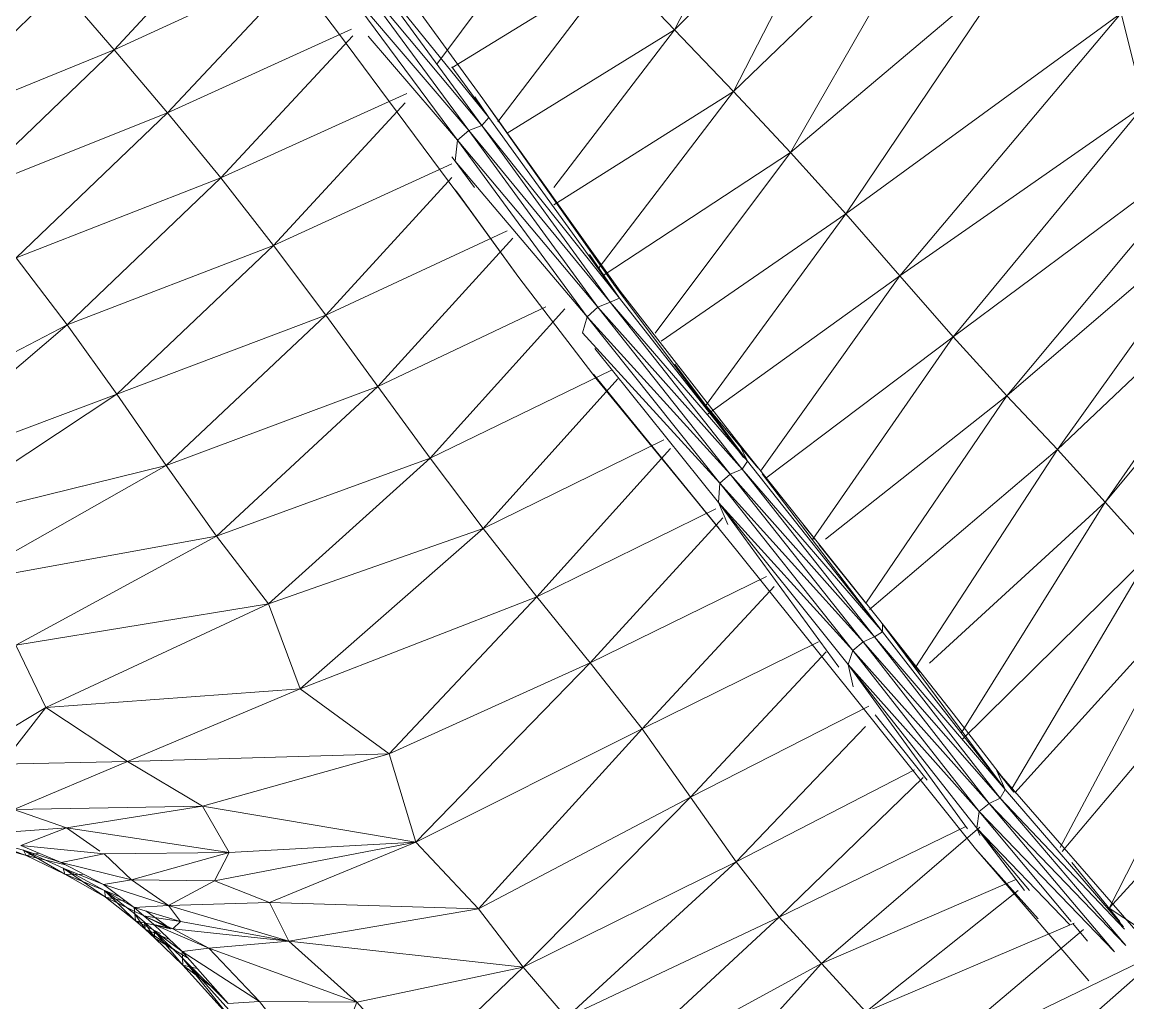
# Model space of a CAD drawing. Header units: millimetres. Extents: x -8546 to 211781, y -3000 to 31870.
# Drawn here: x -4203.7 to -4089, y 2218.1 to 2319.8 of the extents above; entities that cross this region are included whole.
import ezdxf

# ---------------------------------------------------------------- set-up
doc = ezdxf.new("R2010")
doc.units = ezdxf.units.MM
doc.layers.add('G-IMPT', color=8, linetype='Continuous', lineweight=9)
doc.layers.add('I-FURN', color=30, linetype='Continuous', lineweight=9)

# ---------------------------------------------------------------- blocks, each defined once
blk = doc.blocks.new('Artificial banana plant 1500mm - Family 4__C1-728657-Begane grond')
at = {"layer": 'G-IMPT'}
for p, q in [((290.13, -311.64), (276.72, -337.85)), ((290.13, -311.64), (276.72, -337.85)), ((296.64, -317.38), (276.72, -337.85)), ((296.64, -317.38), (276.72, -337.85)), ((296.64, -317.38), (282.84, -344.22)), ((296.64, -317.38), (282.84, -344.22)), ((229.29, -321.68), (241.75, -338.03)), ((229.29, -321.68), (241.75, -338.03)), ((218.58, -339.9), (233.55, -323.77)), ((218.58, -339.9), (233.55, -323.77)), ((304.04, -323.82), (282.84, -344.22)), ((304.04, -323.82), (282.84, -344.22)), ((288.75, -350.55), (304.04, -323.82)), ((288.75, -350.55), (304.04, -323.82)), ((264.61, -324.62), (252.06, -341.39)), ((264.61, -324.62), (252.06, -341.39)), ((244.78, -328.47), (256.84, -344.98)), ((256.84, -344.98), (244.78, -328.47)), ((243.74, -330.01), (257.47, -346.93)), ((243.74, -330.01), (256.72, -347.77)), ((243.74, -330.01), (256.72, -347.77)), ((243.74, -330.01), (257.47, -346.93)), ((243.74, -330.01), (256.72, -347.77)), ((243.74, -330.01), (257.47, -346.93)), ((218.58, -339.9), (237.28, -331.31)), ((218.58, -339.9), (237.28, -331.31)), ((242.32, -330.54), (256.72, -347.77)), ((242.32, -330.54), (255.37, -348.27)), ((242.32, -330.54), (256.72, -347.77)), ((242.32, -330.54), (255.37, -348.27)), ((242.32, -330.54), (256.72, -347.77)), ((242.32, -330.54), (255.37, -348.27)), ((270.57, -331.36), (253.62, -341.77)), ((270.57, -331.36), (253.62, -341.77)), ((270.57, -331.36), (258.39, -347.39)), ((270.57, -331.36), (258.39, -347.39)), ((276.72, -337.85), (270.57, -331.36)), ((276.72, -337.85), (270.57, -331.36)), ((311.95, -330.97), (288.75, -350.55)), ((311.95, -330.97), (288.75, -350.55)), ((294.48, -356.92), (311.95, -330.97)), ((294.48, -356.92), (311.95, -330.97)), ((224.12, -346.43), (237.78, -331.87)), ((224.12, -346.43), (237.78, -331.87)), ((241.07, -331.54), (255.37, -348.27)), ((241.07, -331.54), (254.2, -349.28)), ((241.07, -331.54), (255.37, -348.27)), ((241.07, -331.54), (254.2, -349.28)), ((197.56, -348.52), (213, -333.42)), ((197.56, -348.52), (213, -333.42)), ((213, -333.42), (218.58, -339.9)), ((213, -333.42), (218.58, -339.9)), ((323.04, -336.09), (294.48, -356.92)), ((323.04, -336.09), (294.48, -356.92)), ((323.04, -336.09), (300.07, -363.35)), ((323.04, -336.09), (300.07, -363.35)), ((325.44, -345.67), (323.04, -336.09)), ((325.44, -345.67), (323.04, -336.09)), ((224.12, -346.43), (243.2, -337.77)), ((224.12, -346.43), (243.2, -337.77)), ((255.93, -357.12), (241.75, -338.03)), ((276.72, -337.85), (259.35, -348.56)), ((276.72, -337.85), (259.35, -348.56)), ((264.2, -354.2), (276.72, -337.85)), ((264.2, -354.2), (276.72, -337.85)), ((282.84, -344.22), (276.72, -337.85)), ((282.84, -344.22), (276.72, -337.85)), ((229.64, -353.19), (243.36, -338.47)), ((229.64, -353.19), (243.36, -338.47)), ((244.93, -338.49), (254.2, -349.28)), ((244.93, -338.49), (254.2, -349.28)), ((197.56, -348.52), (218.58, -339.9)), ((197.56, -348.52), (218.58, -339.9)), ((203.05, -354.86), (218.58, -339.9)), ((203.05, -354.86), (218.58, -339.9)), ((218.58, -339.9), (224.12, -346.43)), ((218.58, -339.9), (224.12, -346.43)), ((253.62, -341.66), (257.47, -346.93)), ((253.62, -341.66), (257.47, -346.93)), ((229.64, -353.19), (248.94, -344.44)), ((229.64, -353.19), (248.94, -344.44)), ((255.99, -344.79), (257.47, -346.93)), ((255.99, -344.79), (257.47, -346.93)), ((256.84, -344.98), (258.77, -347.7)), ((256.84, -344.98), (270.6, -364.51)), ((271.08, -364.94), (256.84, -344.98)), ((256.84, -344.98), (258.77, -347.7)), ((256.84, -344.98), (270.6, -364.51)), ((264.19, -356), (282.84, -344.22)), ((264.19, -356), (282.84, -344.22)), ((268.89, -362.5), (282.84, -344.22)), ((268.89, -362.5), (282.84, -344.22)), ((288.75, -350.55), (282.84, -344.22)), ((288.75, -350.55), (282.84, -344.22)), ((235.12, -360.21), (248.79, -345.4)), ((235.12, -360.21), (248.79, -345.4)), ((325.44, -345.67), (300.07, -363.35)), ((325.44, -345.67), (300.07, -363.35)), ((325.44, -345.67), (305.6, -369.69)), ((325.44, -345.67), (305.6, -369.69)), ((203.05, -354.86), (224.12, -346.43)), ((203.05, -354.86), (224.12, -346.43)), ((208.44, -361.49), (224.12, -346.43)), ((208.44, -361.49), (224.12, -346.43)), ((224.12, -346.43), (229.64, -353.19)), ((224.12, -346.43), (229.64, -353.19)), ((257.47, -346.93), (256.72, -347.77)), ((256.72, -347.77), (257.47, -346.93)), ((256.72, -347.77), (257.47, -346.93)), ((257.47, -346.93), (270.99, -365.67)), ((257.47, -346.93), (270.99, -365.67)), ((255.37, -348.27), (254.2, -349.28)), ((255.37, -348.27), (254.2, -349.28)), ((256.72, -347.77), (255.37, -348.27)), ((256.72, -347.77), (255.37, -348.27)), ((256.72, -347.77), (255.37, -348.27)), ((255.37, -348.27), (270.05, -366.1)), ((255.37, -348.27), (268.77, -366.62)), ((255.37, -348.27), (270.05, -366.1)), ((255.37, -348.27), (268.77, -366.62)), ((255.37, -348.27), (270.05, -366.1)), ((255.37, -348.27), (268.77, -366.62)), ((256.72, -347.77), (270.99, -365.67)), ((256.72, -347.77), (270.05, -366.1)), ((256.72, -347.77), (270.99, -365.67)), ((256.72, -347.77), (270.05, -366.1)), ((256.72, -347.77), (270.99, -365.67)), ((256.72, -347.77), (270.05, -366.1)), ((258.77, -347.7), (270.6, -364.51)), ((258.77, -347.7), (270.6, -364.51)), ((333.84, -348.66), (305.6, -369.69)), ((333.84, -348.66), (305.6, -369.69)), ((333.84, -348.66), (311.17, -375.81)), ((333.84, -348.66), (311.17, -375.81)), ((254.2, -349.28), (253.95, -351.47)), ((253.95, -351.47), (254.2, -349.28)), ((254.2, -349.28), (268.77, -366.62)), ((254.2, -349.28), (267.66, -367.62)), ((268.77, -366.62), (254.2, -349.28)), ((254.2, -349.28), (267.66, -367.62)), ((288.75, -350.55), (269.43, -363.27)), ((288.75, -350.55), (269.43, -363.27)), ((274.69, -369.32), (288.75, -350.55)), ((274.69, -369.32), (288.75, -350.55)), ((294.48, -356.92), (288.75, -350.55)), ((294.48, -356.92), (288.75, -350.55)), ((235.12, -360.21), (253.62, -351.74)), ((235.12, -360.21), (253.62, -351.74)), ((253.62, -351.02), (253.95, -351.47)), ((253.95, -351.47), (253.62, -351.02)), ((253.95, -351.47), (253.62, -351.02)), ((253.95, -351.47), (267.66, -367.62)), ((253.95, -351.47), (255.98, -354.2)), ((253.95, -351.47), (255.98, -354.2)), ((253.95, -351.47), (267.66, -367.62)), ((208.44, -361.49), (229.64, -353.19)), ((208.44, -361.49), (229.64, -353.19)), ((213.7, -368.44), (229.64, -353.19)), ((213.7, -368.44), (229.64, -353.19)), ((229.64, -353.19), (235.12, -360.21)), ((229.64, -353.19), (235.12, -360.21)), ((240.55, -367.45), (253.62, -353.16)), ((240.55, -367.45), (253.62, -353.16)), ((253.97, -354.43), (260.56, -363.52)), ((253.97, -354.43), (254.25, -354.77)), ((260.56, -363.52), (254.25, -354.77)), ((335.01, -355.34), (311.17, -375.81)), ((335.01, -355.34), (311.17, -375.81)), ((335.01, -355.34), (316.45, -381.39)), ((335.01, -355.34), (316.45, -381.39)), ((255.93, -357.12), (260.56, -363.52)), ((255.93, -357.12), (260.56, -363.52)), ((294.48, -356.92), (275.32, -370.13)), ((294.48, -356.92), (275.32, -370.13)), ((294.48, -356.92), (279.92, -376.86)), ((294.48, -356.92), (279.92, -376.86)), ((300.07, -363.35), (294.48, -356.92)), ((300.07, -363.35), (294.48, -356.92)), ((341.8, -357.31), (316.45, -381.39)), ((341.8, -357.31), (316.45, -381.39)), ((341.8, -357.31), (321.38, -386.86)), ((341.8, -357.31), (321.38, -386.86)), ((240.55, -367.45), (259.37, -358.69)), ((240.55, -367.45), (259.37, -358.69)), ((245.94, -374.85), (259.93, -359.44)), ((245.94, -374.85), (259.93, -359.44)), ((213.7, -368.44), (235.12, -360.21)), ((213.7, -368.44), (235.12, -360.21)), ((218.88, -375.65), (235.12, -360.21)), ((218.88, -375.65), (235.12, -360.21)), ((240.55, -367.45), (235.12, -360.21)), ((240.55, -367.45), (235.12, -360.21)), ((267.89, -361.14), (270.99, -365.67)), ((270.99, -365.67), (267.89, -361.14)), ((270.99, -365.67), (267.89, -361.14)), ((208.44, -361.49), (213.7, -368.44)), ((208.44, -361.49), (213.7, -368.44)), ((268.68, -374.14), (260.56, -363.52)), ((300.07, -363.35), (280.1, -377.75)), ((300.07, -363.35), (280.1, -377.75)), ((300.07, -363.35), (285.64, -383.64)), ((300.07, -363.35), (285.64, -383.64)), ((305.6, -369.69), (300.07, -363.35)), ((305.6, -369.69), (300.07, -363.35)), ((270.6, -364.51), (283.87, -382.2)), ((270.6, -364.51), (278.6, -375.2)), ((270.6, -364.51), (283.87, -382.2)), ((270.6, -364.51), (278.6, -375.2)), ((340.4, -363.89), (321.38, -386.86)), ((340.4, -363.89), (321.38, -386.86)), ((270.99, -365.67), (270.05, -366.1)), ((270.99, -365.67), (270.05, -366.1)), ((270.99, -365.67), (270.05, -366.1)), ((270.99, -365.67), (284.29, -382.59)), ((270.99, -365.67), (284.29, -382.59)), ((271.08, -364.94), (283.39, -380.75)), ((271.08, -364.94), (283.39, -380.75)), ((245.94, -374.85), (263.36, -366.57)), ((245.94, -374.85), (263.36, -366.57)), ((251.37, -382.27), (265.35, -366.77)), ((251.37, -382.27), (265.35, -366.77)), ((268.77, -366.62), (267.66, -367.62)), ((268.77, -366.62), (267.66, -367.62)), ((270.05, -366.1), (268.77, -366.62)), ((270.05, -366.1), (268.77, -366.62)), ((270.05, -366.1), (268.77, -366.62)), ((268.77, -366.62), (283.72, -383.41)), ((268.77, -366.62), (282.5, -383.94)), ((268.77, -366.62), (283.72, -383.41)), ((268.77, -366.62), (282.5, -383.94)), ((268.77, -366.62), (283.72, -383.41)), ((268.77, -366.62), (282.5, -383.94)), ((270.05, -366.1), (284.29, -382.59)), ((270.05, -366.1), (283.72, -383.41)), ((270.05, -366.1), (283.72, -383.41)), ((270.05, -366.1), (284.29, -382.59)), ((270.05, -366.1), (283.72, -383.41)), ((270.05, -366.1), (284.29, -382.59)), ((218.88, -375.65), (240.55, -367.45)), ((218.88, -375.65), (240.55, -367.45)), ((224, -383.03), (240.55, -367.45)), ((224, -383.03), (240.55, -367.45)), ((245.94, -374.85), (240.55, -367.45)), ((245.94, -374.85), (240.55, -367.45)), ((267.66, -367.62), (267.16, -369.28)), ((267.16, -369.28), (267.66, -367.62)), ((267.66, -367.62), (282.5, -383.94)), ((267.66, -367.62), (281.42, -384.87)), ((282.5, -383.94), (267.66, -367.62)), ((267.66, -367.62), (281.42, -384.87)), ((191.02, -380.31), (213.7, -368.44)), ((191.02, -380.31), (213.7, -368.44)), ((194.56, -384.78), (213.7, -368.44)), ((194.56, -384.78), (213.7, -368.44)), ((213.7, -368.44), (218.88, -375.65)), ((213.7, -368.44), (218.88, -375.65)), ((267.16, -369.28), (281.42, -384.87)), ((267.16, -369.28), (281.42, -384.87)), ((305.6, -369.69), (286.19, -384.36)), ((305.6, -369.69), (286.19, -384.36)), ((305.6, -369.69), (291.07, -390.67)), ((305.6, -369.69), (291.07, -390.67)), ((311.17, -375.81), (305.6, -369.69)), ((311.17, -375.81), (305.6, -369.69)), ((268.45, -370.89), (281.26, -386.87)), ((281.26, -386.87), (268.45, -370.89)), ((281.26, -386.87), (268.45, -370.89)), ((276.74, -372.51), (284.29, -382.59)), ((276.74, -372.51), (284.29, -382.59)), ((251.37, -382.27), (270.16, -373.15)), ((251.37, -382.27), (270.16, -373.15)), ((283.29, -392), (268.3, -373.56)), ((281.31, -389.53), (268.3, -373.56)), ((224, -383.03), (245.94, -374.85)), ((224, -383.03), (245.94, -374.85)), ((229.2, -390.36), (245.94, -374.85)), ((229.2, -390.36), (245.94, -374.85)), ((245.94, -374.85), (251.37, -382.27)), ((245.94, -374.85), (251.37, -382.27)), ((256.88, -389.56), (270.83, -374.04)), ((256.88, -389.56), (270.83, -374.04)), ((268.68, -374.14), (281.31, -389.53)), ((281.31, -389.53), (268.68, -374.14)), ((194.56, -384.78), (218.88, -375.65)), ((194.56, -384.78), (218.88, -375.65)), ((198.08, -389.39), (218.88, -375.65)), ((198.08, -389.39), (218.88, -375.65)), ((224, -383.03), (218.88, -375.65)), ((224, -383.03), (218.88, -375.65)), ((282.08, -379.82), (278.6, -375.2)), ((278.6, -375.2), (285.36, -383.27)), ((278.6, -375.2), (285.09, -382.92)), ((283.87, -382.2), (278.6, -375.2)), ((311.17, -375.81), (292.39, -390.67)), ((311.17, -375.81), (292.39, -390.67)), ((311.17, -375.81), (296.56, -397.31)), ((311.17, -375.81), (296.56, -397.31)), ((316.45, -381.39), (311.17, -375.81)), ((316.45, -381.39), (311.17, -375.81)), ((256.88, -389.56), (275.59, -380.37)), ((256.88, -389.56), (275.59, -380.37)), ((283.39, -380.75), (297.88, -398.96)), ((283.39, -380.75), (284.29, -382.59)), ((283.39, -380.75), (297.88, -398.96)), ((284.29, -382.59), (283.39, -380.75)), ((262.43, -396.66), (276.29, -381.29)), ((262.43, -396.66), (276.29, -381.29)), ((316.45, -381.39), (296.94, -397.99)), ((316.45, -381.39), (296.94, -397.99)), ((316.45, -381.39), (301.67, -404.02)), ((316.45, -381.39), (301.67, -404.02)), ((321.38, -386.86), (316.45, -381.39)), ((321.38, -386.86), (316.45, -381.39)), ((198.08, -389.39), (224, -383.03)), ((198.08, -389.39), (224, -383.03)), ((202.5, -395.21), (224, -383.03)), ((202.5, -395.21), (224, -383.03)), ((229.2, -390.36), (224, -383.03)), ((229.2, -390.36), (224, -383.03)), ((229.2, -390.36), (251.37, -382.27)), ((229.2, -390.36), (251.37, -382.27)), ((234.61, -397.39), (251.37, -382.27)), ((234.61, -397.39), (251.37, -382.27)), ((251.37, -382.27), (256.88, -389.56)), ((251.37, -382.27), (256.88, -389.56)), ((284.29, -382.59), (283.72, -383.41)), ((283.72, -383.41), (284.29, -382.59)), ((283.72, -383.41), (284.29, -382.59)), ((284.29, -382.59), (298.29, -400.31)), ((284.29, -382.59), (298.29, -400.31)), ((285.36, -383.27), (285.09, -382.92)), ((282.5, -383.94), (281.42, -384.87)), ((282.5, -383.94), (281.42, -384.87)), ((283.72, -383.41), (282.5, -383.94)), ((283.72, -383.41), (282.5, -383.94)), ((283.72, -383.41), (282.5, -383.94)), ((282.5, -383.94), (297.46, -400.81)), ((282.5, -383.94), (296.28, -401.33)), ((282.5, -383.94), (297.46, -400.81)), ((282.5, -383.94), (296.28, -401.33)), ((282.5, -383.94), (297.46, -400.81)), ((282.5, -383.94), (296.28, -401.33)), ((283.72, -383.41), (298.29, -400.31)), ((283.72, -383.41), (297.46, -400.81)), ((283.72, -383.41), (298.29, -400.31)), ((283.72, -383.41), (297.46, -400.81)), ((283.72, -383.41), (298.29, -400.31)), ((283.72, -383.41), (297.46, -400.81)), ((285.8, -383.91), (298.29, -400.31)), ((298.29, -400.31), (285.8, -383.91)), ((298.29, -400.31), (285.8, -383.91)), ((281.42, -384.87), (281.26, -386.87)), ((281.26, -386.87), (281.42, -384.87)), ((281.42, -384.87), (296.28, -401.33)), ((281.42, -384.87), (295.22, -402.22)), ((296.28, -401.33), (281.42, -384.87)), ((281.42, -384.87), (295.22, -402.22)), ((262.43, -396.66), (280.99, -387.52)), ((262.43, -396.66), (280.99, -387.52)), ((282.23, -389.17), (281.26, -386.87)), ((281.26, -386.87), (293.76, -403.98)), ((281.26, -386.87), (295.22, -402.22)), ((281.26, -386.87), (294.73, -403.7)), ((282.23, -389.17), (281.26, -386.87)), ((282.23, -389.17), (281.26, -386.87)), ((281.26, -386.87), (293.76, -403.98)), ((281.26, -386.87), (295.22, -402.22)), ((281.26, -386.87), (294.73, -403.7)), ((321.38, -386.86), (303.17, -403.56)), ((321.38, -386.86), (303.17, -403.56)), ((321.38, -386.86), (306.46, -410.82)), ((321.38, -386.86), (306.46, -410.82)), ((326.14, -392.13), (321.38, -386.86)), ((326.14, -392.13), (321.38, -386.86)), ((267.98, -403.52), (281.73, -388.48)), ((267.98, -403.52), (281.73, -388.48)), ((234.61, -397.39), (256.88, -389.56)), ((234.61, -397.39), (256.88, -389.56)), ((237.87, -406.21), (256.88, -389.56)), ((237.87, -406.21), (256.88, -389.56)), ((256.88, -389.56), (262.43, -396.66)), ((256.88, -389.56), (262.43, -396.66)), ((290.13, -389.25), (291.26, -390.67)), ((291.26, -390.67), (290.13, -389.25)), ((291.26, -390.67), (290.13, -389.25)), ((202.5, -395.21), (229.2, -390.36)), ((202.5, -395.21), (229.2, -390.36)), ((208.4, -401.68), (229.2, -390.36)), ((208.4, -401.68), (229.2, -390.36)), ((229.2, -390.36), (234.61, -397.39)), ((229.2, -390.36), (234.61, -397.39)), ((283.29, -392), (295.74, -407.52)), ((283.29, -392), (295.74, -407.52)), ((291.69, -391.22), (296.55, -397.34)), ((296.55, -397.34), (291.69, -391.22)), ((296.55, -397.34), (291.69, -391.22)), ((326.14, -392.13), (306.56, -411.46)), ((326.14, -392.13), (306.56, -411.46)), ((326.14, -392.13), (311.63, -416.69)), ((326.14, -392.13), (311.63, -416.69)), ((267.98, -403.52), (286.25, -394.56)), ((267.98, -403.52), (286.25, -394.56)), ((273.36, -410.35), (287.05, -395.59)), ((273.36, -410.35), (287.05, -395.59)), ((237.87, -406.21), (262.43, -396.66)), ((237.87, -406.21), (262.43, -396.66)), ((247.1, -412.96), (262.43, -396.66)), ((247.1, -412.96), (262.43, -396.66)), ((262.43, -396.66), (267.98, -403.52)), ((262.43, -396.66), (267.98, -403.52)), ((330.73, -396.32), (312.01, -417.02)), ((330.73, -396.32), (312.01, -417.02)), ((316.71, -422.68), (330.73, -396.32)), ((316.71, -422.68), (330.73, -396.32)), ((208.4, -401.68), (234.61, -397.39)), ((208.4, -401.68), (234.61, -397.39)), ((211.52, -408.16), (234.61, -397.39)), ((211.52, -408.16), (234.61, -397.39)), ((234.61, -397.39), (237.87, -406.21)), ((234.61, -397.39), (237.87, -406.21)), ((297.88, -398.96), (305.62, -408.76)), ((298.28, -399.52), (298.29, -400.31)), ((298.28, -399.52), (311, -416.66)), ((298.29, -400.31), (298.28, -399.52)), ((298.29, -400.31), (298.28, -399.52)), ((298.28, -399.52), (311, -416.66)), ((336.7, -399.63), (316.91, -423.09)), ((336.7, -399.63), (316.91, -423.09)), ((321.79, -428.96), (336.7, -399.63)), ((321.79, -428.96), (336.7, -399.63)), ((273.36, -410.35), (291.65, -401.33)), ((273.36, -410.35), (291.65, -401.33)), ((296.28, -401.33), (295.22, -402.22)), ((296.28, -401.33), (295.22, -402.22)), ((297.46, -400.81), (296.28, -401.33)), ((297.46, -400.81), (296.28, -401.33)), ((297.46, -400.81), (296.28, -401.33)), ((296.28, -401.33), (310.49, -417.56)), ((296.28, -401.33), (309.35, -418.11)), ((296.28, -401.33), (310.49, -417.56)), ((296.28, -401.33), (309.35, -418.11)), ((296.28, -401.33), (310.49, -417.56)), ((296.28, -401.33), (309.35, -418.11)), ((298.29, -400.31), (297.46, -400.81)), ((298.29, -400.31), (297.46, -400.81)), ((298.29, -400.31), (297.46, -400.81)), ((297.46, -400.81), (311, -416.66)), ((297.46, -400.81), (310.49, -417.56)), ((297.46, -400.81), (310.49, -417.56)), ((297.46, -400.81), (311, -416.66)), ((297.46, -400.81), (310.49, -417.56)), ((297.46, -400.81), (311, -416.66)), ((298.29, -400.31), (311, -416.66)), ((298.29, -400.31), (311, -416.66)), ((299.59, -401.2), (302.16, -404.49)), ((299.59, -401.2), (302.16, -404.49)), ((208.4, -401.68), (211.52, -408.16)), ((208.4, -401.68), (211.52, -408.16)), ((278.38, -417.44), (292.44, -402.38)), ((278.38, -417.44), (292.44, -402.38)), ((295.22, -402.22), (294.73, -403.7)), ((295.22, -402.22), (294.73, -403.7)), ((295.22, -402.22), (309.35, -418.11)), ((295.22, -402.22), (308.3, -418.95)), ((309.35, -418.11), (295.22, -402.22)), ((308.3, -418.95), (295.22, -402.22)), ((247.1, -412.96), (267.98, -403.52)), ((247.1, -412.96), (267.98, -403.52)), ((249.88, -422.13), (267.98, -403.52)), ((249.88, -422.13), (267.98, -403.52)), ((267.98, -403.52), (273.36, -410.35)), ((267.98, -403.52), (273.36, -410.35)), ((295.25, -406.02), (294.73, -403.7)), ((294.73, -403.7), (307.12, -420.73)), ((294.73, -403.7), (308.3, -418.95)), ((294.73, -403.7), (308.07, -420.67)), ((308.3, -418.95), (294.73, -403.7)), ((295.25, -406.02), (294.73, -403.7)), ((294.73, -403.7), (307.12, -420.73)), ((294.73, -403.7), (308.07, -420.67)), ((345.58, -403.02), (321.79, -428.96)), ((345.58, -403.02), (321.79, -428.96)), ((211.52, -408.16), (237.87, -406.21)), ((211.52, -408.16), (237.87, -406.21)), ((219.98, -413.74), (237.87, -406.21)), ((219.98, -413.74), (237.87, -406.21)), ((237.87, -406.21), (247.1, -412.96)), ((237.87, -406.21), (247.1, -412.96)), ((193.92, -418.69), (211.52, -408.16)), ((193.92, -418.69), (211.52, -408.16)), ((211.52, -408.16), (206.94, -414.04)), ((211.52, -408.16), (206.94, -414.04)), ((211.52, -408.16), (219.98, -413.74)), ((211.52, -408.16), (219.98, -413.74)), ((278.38, -417.44), (296.86, -408.01)), ((278.38, -417.44), (296.86, -408.01)), ((307.94, -422.8), (295.74, -407.52)), ((297.54, -408.9), (302.92, -415.69)), ((297.54, -408.9), (302.92, -415.69)), ((305.62, -408.76), (311.92, -416.92)), ((249.88, -422.13), (273.36, -410.35)), ((249.88, -422.13), (273.36, -410.35)), ((256.38, -429.04), (273.36, -410.35)), ((256.38, -429.04), (273.36, -410.35)), ((273.36, -410.35), (278.38, -417.44)), ((273.36, -410.35), (278.38, -417.44)), ((283.12, -424.18), (296.53, -410.13)), ((283.12, -424.18), (296.53, -410.13)), ((206.94, -414.04), (219.98, -413.74)), ((206.94, -414.04), (219.98, -413.74)), ((208.17, -418.75), (219.98, -413.74)), ((208.17, -418.75), (219.98, -413.74)), ((219.98, -413.74), (247.1, -412.96)), ((219.98, -413.74), (247.1, -412.96)), ((219.98, -413.74), (227.76, -418.39)), ((219.98, -413.74), (227.76, -418.39)), ((227.76, -418.39), (247.1, -412.96)), ((227.76, -418.39), (247.1, -412.96)), ((247.1, -412.96), (249.88, -422.13)), ((247.1, -412.96), (249.88, -422.13)), ((283.12, -424.18), (301.61, -414.63)), ((283.12, -424.18), (301.61, -414.63)), ((310.15, -414.73), (311.92, -416.92)), ((310.15, -414.73), (325.73, -432.65)), ((310.15, -414.73), (311, -416.66)), ((310.15, -414.73), (311.92, -416.92)), ((310.15, -414.73), (325.73, -432.65)), ((311, -416.66), (310.15, -414.73)), ((287.57, -429.89), (302.49, -415.43)), ((287.57, -429.89), (302.49, -415.43)), ((256.38, -429.04), (278.38, -417.44)), ((256.38, -429.04), (278.38, -417.44)), ((261.02, -435.08), (278.38, -417.44)), ((261.02, -435.08), (278.38, -417.44)), ((278.38, -417.44), (283.12, -424.18)), ((278.38, -417.44), (283.12, -424.18)), ((311, -416.66), (310.49, -417.56)), ((310.49, -417.56), (311, -416.66)), ((310.49, -417.56), (311, -416.66)), ((311, -416.66), (323.27, -430.91)), ((311, -416.66), (323.27, -430.91)), ((208.17, -418.75), (227.76, -418.39)), ((208.17, -418.75), (227.76, -418.39)), ((213.65, -420.63), (227.76, -418.39)), ((213.65, -420.63), (227.76, -418.39)), ((227.76, -418.39), (230.53, -423.21)), ((227.76, -418.39), (230.53, -423.21)), ((227.76, -418.39), (249.88, -422.13)), ((227.76, -418.39), (249.88, -422.13)), ((309.35, -418.11), (308.3, -418.95)), ((309.35, -418.11), (308.3, -418.95)), ((310.49, -417.56), (309.35, -418.11)), ((310.49, -417.56), (309.35, -418.11)), ((310.49, -417.56), (309.35, -418.11)), ((309.35, -418.11), (323.54, -432.86)), ((309.35, -418.11), (322.34, -433.51)), ((309.35, -418.11), (323.54, -432.86)), ((309.35, -418.11), (322.34, -433.51)), ((309.35, -418.11), (323.54, -432.86)), ((309.35, -418.11), (322.34, -433.51)), ((310.49, -417.56), (323.38, -431.16)), ((310.49, -417.56), (323.54, -432.86)), ((310.49, -417.56), (323.38, -431.16)), ((310.49, -417.56), (323.54, -432.86)), ((310.49, -417.56), (323.38, -431.16)), ((310.49, -417.56), (323.54, -432.86)), ((208.17, -418.75), (213.65, -420.63)), ((208.17, -418.75), (213.65, -420.63)), ((308.3, -418.95), (308.07, -420.67)), ((308.3, -418.95), (308.07, -420.67)), ((308.3, -418.95), (322.34, -433.51)), ((308.3, -418.95), (317.85, -430.34)), ((322.34, -433.51), (308.3, -418.95)), ((308.3, -418.95), (317.85, -430.34)), ((322.34, -433.51), (308.3, -418.95)), ((308.3, -418.95), (317.85, -430.34)), ((204.33, -421.34), (213.65, -420.63)), ((204.33, -421.34), (213.65, -420.63)), ((208.91, -422.46), (213.65, -420.63)), ((208.91, -422.46), (213.65, -420.63)), ((213.65, -420.63), (217.12, -423.05)), ((213.65, -420.63), (217.12, -423.05)), ((213.65, -420.63), (230.53, -423.21)), ((213.65, -420.63), (230.53, -423.21)), ((287.57, -429.89), (306.93, -420.51)), ((287.57, -429.89), (306.93, -420.51)), ((291.95, -434.73), (308.39, -420.55)), ((291.95, -434.73), (308.39, -420.55)), ((308.39, -421.42), (308.07, -420.67)), ((308.07, -420.67), (313.03, -427.14)), ((308.07, -420.67), (317.71, -430.7)), ((308.07, -420.67), (313.52, -427.14)), ((317.71, -430.7), (308.07, -420.67)), ((308.39, -421.42), (308.07, -420.67)), ((308.07, -420.67), (313.03, -427.14)), ((308.07, -420.67), (313.52, -427.14)), ((204.67, -421.77), (209.17, -422.95)), ((204.67, -421.77), (209.17, -422.95)), ((204.67, -421.77), (209.45, -423.51)), ((204.67, -421.77), (209.45, -423.51)), ((205.04, -422.25), (209.45, -423.51)), ((205.04, -422.25), (209.45, -423.51)), ((208.91, -422.46), (213.11, -424.25)), ((208.91, -422.46), (213.11, -424.25)), ((208.91, -422.46), (217.54, -423.35)), ((208.91, -422.46), (217.54, -423.35)), ((209.17, -422.95), (213.11, -424.25)), ((209.17, -422.95), (213.11, -424.25)), ((209.17, -422.95), (213.29, -424.81)), ((209.17, -422.95), (213.29, -424.81)), ((209.17, -422.95), (213.49, -425.44)), ((209.17, -422.95), (213.49, -425.44)), ((209.17, -422.95), (209.45, -423.51)), ((209.17, -422.95), (209.45, -423.51)), ((217.54, -423.35), (230.53, -423.21)), ((217.54, -423.35), (230.53, -423.21)), ((220.38, -426.04), (230.53, -423.21)), ((220.38, -426.04), (230.53, -423.21)), ((228.99, -426.13), (249.88, -422.13)), ((228.99, -426.13), (249.88, -422.13)), ((230.53, -423.21), (228.99, -426.13)), ((230.53, -423.21), (228.99, -426.13)), ((230.53, -423.21), (249.88, -422.13)), ((230.53, -423.21), (249.88, -422.13)), ((234.72, -428.37), (249.88, -422.13)), ((234.72, -428.37), (249.88, -422.13)), ((249.88, -422.13), (256.38, -429.04)), ((249.88, -422.13), (256.38, -429.04)), ((307.94, -422.8), (314.44, -430.09)), ((307.94, -422.8), (308.22, -423.11)), ((309.75, -424.93), (307.94, -422.8)), ((307.94, -422.8), (314.44, -430.09)), ((307.94, -422.8), (308.22, -423.11)), ((314.44, -430.09), (308.22, -423.11)), ((314.44, -430.09), (308.22, -423.11)), ((209.45, -423.51), (210.82, -423.27)), ((209.45, -423.51), (210.82, -423.27)), ((213.49, -425.44), (209.45, -423.51)), ((213.49, -425.44), (209.45, -423.51)), ((209.45, -423.51), (213.55, -424.48)), ((209.45, -423.51), (213.55, -424.48)), ((213.11, -424.25), (217.54, -423.35)), ((213.11, -424.25), (217.54, -423.35)), ((213.11, -424.25), (217.47, -426.53)), ((213.11, -424.25), (217.47, -426.53)), ((213.11, -424.25), (220.38, -426.04)), ((213.11, -424.25), (220.38, -426.04)), ((217.54, -423.35), (220.38, -426.04)), ((217.54, -423.35), (220.38, -426.04)), ((261.02, -435.08), (283.12, -424.18)), ((261.02, -435.08), (283.12, -424.18)), ((265.52, -440.33), (283.12, -424.18)), ((265.52, -440.33), (283.12, -424.18)), ((283.12, -424.18), (287.57, -429.89)), ((283.12, -424.18), (287.57, -429.89)), ((317.91, -424.24), (322.89, -430.36)), ((322.89, -430.36), (317.91, -424.24)), ((322.89, -430.36), (317.91, -424.24)), ((213.29, -424.81), (217.47, -426.53)), ((213.29, -424.81), (217.47, -426.53)), ((213.29, -424.81), (217.58, -427.15)), ((213.29, -424.81), (217.58, -427.15)), ((213.29, -424.81), (217.69, -427.84)), ((213.29, -424.81), (217.69, -427.84)), ((213.29, -424.81), (213.49, -425.44)), ((213.29, -424.81), (213.49, -425.44)), ((217.69, -427.84), (213.49, -425.44)), ((217.69, -427.84), (213.49, -425.44)), ((213.49, -425.44), (219.12, -427.75)), ((213.49, -425.44), (219.12, -427.75)), ((213.49, -425.44), (215.47, -425.49)), ((213.49, -425.44), (215.47, -425.49)), ((309.75, -424.93), (319.69, -436.51)), ((309.75, -424.93), (319.69, -436.51)), ((217.47, -426.53), (220.38, -426.04)), ((217.47, -426.53), (220.38, -426.04)), ((217.47, -426.53), (220.66, -428.89)), ((217.47, -426.53), (220.66, -428.89)), ((217.47, -426.53), (224.23, -428.68)), ((217.47, -426.53), (224.23, -428.68)), ((220.38, -426.04), (224.23, -428.68)), ((220.38, -426.04), (224.23, -428.68)), ((220.38, -426.04), (228.99, -426.13)), ((220.38, -426.04), (228.99, -426.13)), ((224.23, -428.68), (228.99, -426.13)), ((224.23, -428.68), (228.99, -426.13)), ((228.99, -426.13), (234.72, -428.37)), ((228.99, -426.13), (234.72, -428.37)), ((312.04, -426.03), (291.95, -434.73)), ((312.04, -426.03), (291.95, -434.73)), ((217.58, -427.14), (217.58, -427.15)), ((217.58, -427.14), (217.58, -427.15)), ((217.58, -427.15), (220.66, -428.89)), ((217.58, -427.15), (220.66, -428.89)), ((217.58, -427.15), (220.73, -429.55)), ((217.58, -427.15), (220.73, -429.55)), ((217.58, -427.15), (220.8, -430.28)), ((217.58, -427.15), (220.8, -430.28)), ((217.58, -427.15), (217.69, -427.84)), ((217.58, -427.15), (217.69, -427.84)), ((296.57, -439.74), (312.36, -427.14)), ((296.57, -439.74), (312.36, -427.14)), ((220.8, -430.28), (217.69, -427.84)), ((220.8, -430.28), (217.69, -427.84)), ((217.69, -427.84), (224.43, -431.11)), ((217.69, -427.84), (224.43, -431.11)), ((217.69, -427.84), (219.77, -428.23)), ((217.69, -427.84), (219.77, -428.23)), ((220.66, -428.89), (224.23, -428.68)), ((220.66, -428.89), (224.23, -428.68)), ((220.66, -428.89), (220.73, -429.55)), ((220.66, -428.89), (220.73, -429.55)), ((220.66, -428.89), (221.68, -429.76)), ((220.66, -428.89), (221.68, -429.76)), ((220.66, -428.89), (225.48, -430.34)), ((220.66, -428.89), (225.48, -430.34)), ((224.23, -428.68), (234.72, -428.37)), ((224.23, -428.68), (234.72, -428.37)), ((224.23, -428.68), (225.48, -430.34)), ((224.23, -428.68), (225.48, -430.34)), ((224.23, -428.68), (236.7, -432.41)), ((224.23, -428.68), (236.7, -432.41)), ((234.72, -428.37), (236.7, -432.41)), ((234.72, -428.37), (236.7, -432.41)), ((234.72, -428.37), (256.38, -429.04)), ((234.72, -428.37), (256.38, -429.04)), ((328.02, -433.09), (321.79, -428.96)), ((328.02, -433.09), (321.79, -428.96)), ((220.73, -429.55), (221.74, -430.43)), ((220.73, -429.55), (221.74, -430.43)), ((220.73, -429.55), (221.8, -431.16)), ((220.73, -429.55), (221.8, -431.16)), ((220.73, -429.55), (220.8, -430.28)), ((220.73, -429.55), (220.8, -430.28)), ((221.68, -429.76), (222.69, -430.66)), ((221.68, -429.76), (222.69, -430.66)), ((221.68, -429.76), (225.48, -430.34)), ((221.68, -429.76), (225.48, -430.34)), ((221.68, -429.76), (224.69, -431.1)), ((221.68, -429.76), (224.69, -431.1)), ((224.43, -431.11), (221.87, -429.25)), ((224.43, -431.11), (221.87, -429.25)), ((236.7, -432.41), (256.38, -429.04)), ((236.7, -432.41), (256.38, -429.04)), ((256.38, -429.04), (261.02, -435.08)), ((256.38, -429.04), (261.02, -435.08)), ((265.52, -440.33), (287.57, -429.89)), ((265.52, -440.33), (287.57, -429.89)), ((268.74, -447.33), (287.57, -429.89)), ((268.74, -447.33), (287.57, -429.89)), ((287.57, -429.89), (291.95, -434.73)), ((287.57, -429.89), (291.95, -434.73)), ((221.8, -431.16), (220.8, -430.28)), ((221.8, -431.16), (220.8, -430.28)), ((220.8, -430.28), (223.38, -431.61)), ((220.8, -430.28), (223.38, -431.61)), ((220.8, -430.28), (224.43, -431.11)), ((220.8, -430.28), (224.43, -431.11)), ((221.74, -430.43), (222.74, -431.33)), ((221.74, -430.43), (222.74, -431.33)), ((221.74, -430.43), (222.8, -432.07)), ((221.74, -430.43), (222.8, -432.07)), ((221.74, -430.43), (221.8, -431.16)), ((221.74, -430.43), (221.8, -431.16)), ((222.8, -432.07), (221.8, -431.16)), ((222.8, -432.07), (221.8, -431.16)), ((221.8, -431.16), (224.84, -433.29)), ((221.8, -431.16), (224.84, -433.29)), ((221.8, -431.16), (224.32, -432.22)), ((221.8, -431.16), (224.32, -432.22)), ((222.69, -430.66), (225.63, -433.48)), ((222.69, -430.66), (225.63, -433.48)), ((222.69, -430.66), (224.69, -431.1)), ((222.69, -430.66), (224.69, -431.1)), ((222.69, -430.66), (228.4, -433.13)), ((222.69, -430.66), (228.4, -433.13)), ((225.48, -430.34), (224.69, -431.1)), ((225.48, -430.34), (224.69, -431.1)), ((224.69, -431.1), (228.4, -433.13)), ((224.69, -431.1), (228.4, -433.13)), ((224.69, -431.1), (236.7, -432.41)), ((224.69, -431.1), (236.7, -432.41)), ((225.48, -430.34), (236.7, -432.41)), ((225.48, -430.34), (236.7, -432.41)), ((318.15, -430.52), (296.57, -439.74)), ((318.15, -430.52), (296.57, -439.74)), ((319.15, -431.18), (301.82, -445.77)), ((319.15, -431.18), (301.82, -445.77)), ((318.04, -430.56), (319.56, -432.38)), ((318.04, -430.56), (319.56, -432.38)), ((318.04, -430.56), (319.56, -432.38)), ((222.74, -431.33), (225.63, -433.48)), ((222.74, -431.33), (225.63, -433.48)), ((222.74, -431.33), (225.67, -434.16)), ((222.74, -431.33), (225.67, -434.16)), ((222.74, -431.33), (225.72, -434.9)), ((222.74, -431.33), (225.72, -434.9)), ((222.74, -431.33), (222.8, -432.07)), ((222.74, -431.33), (222.8, -432.07)), ((225.72, -434.9), (222.8, -432.07)), ((225.72, -434.9), (222.8, -432.07)), ((222.8, -432.07), (226.21, -434.13)), ((222.8, -432.07), (226.21, -434.13)), ((225.63, -433.48), (228.4, -433.13)), ((225.63, -433.48), (228.4, -433.13)), ((225.63, -433.48), (225.67, -434.16)), ((225.63, -433.48), (225.67, -434.16)), ((225.63, -433.48), (230.42, -438.87)), ((225.63, -433.48), (230.42, -438.87)), ((225.63, -433.48), (233.68, -438.66)), ((225.63, -433.48), (233.68, -438.66)), ((228.4, -433.13), (236.7, -432.41)), ((228.4, -433.13), (236.7, -432.41)), ((228.4, -433.13), (233.68, -438.66)), ((228.4, -433.13), (233.68, -438.66)), ((228.4, -433.13), (243.76, -438.74)), ((228.4, -433.13), (243.76, -438.74)), ((236.7, -432.41), (243.76, -438.74)), ((236.7, -432.41), (243.76, -438.74)), ((236.7, -432.41), (261.02, -435.08)), ((236.7, -432.41), (261.02, -435.08)), ((328.02, -433.09), (301.82, -445.77)), ((328.02, -433.09), (301.82, -445.77)), ((328.02, -433.09), (306.94, -451.63)), ((328.02, -433.09), (306.94, -451.63)), ((225.67, -434.16), (230.42, -438.87)), ((225.67, -434.16), (230.42, -438.87)), ((225.67, -434.16), (230.48, -439.53)), ((225.67, -434.16), (230.48, -439.53)), ((225.67, -434.16), (230.54, -440.25)), ((225.67, -434.16), (230.54, -440.25)), ((225.67, -434.16), (225.72, -434.9)), ((225.67, -434.16), (225.72, -434.9)), ((230.54, -440.25), (225.72, -434.9)), ((230.54, -440.25), (225.72, -434.9)), ((225.72, -434.9), (229.18, -437.47)), ((225.72, -434.9), (229.18, -437.47)), ((225.72, -434.9), (227.19, -435.23)), ((225.72, -434.9), (227.19, -435.23)), ((243.76, -438.74), (261.02, -435.08)), ((243.76, -438.74), (261.02, -435.08)), ((249.98, -445.62), (261.02, -435.08)), ((249.98, -445.62), (261.02, -435.08)), ((261.02, -435.08), (265.52, -440.33)), ((261.02, -435.08), (265.52, -440.33)), ((268.74, -447.33), (291.95, -434.73)), ((268.74, -447.33), (291.95, -434.73)), ((277.37, -450.89), (291.95, -434.73)), ((277.37, -450.89), (291.95, -434.73)), ((296.57, -439.74), (291.95, -434.73)), ((296.57, -439.74), (291.95, -434.73)), ((230.42, -438.87), (233.68, -438.66)), ((230.42, -438.87), (233.68, -438.66)), ((233.68, -438.66), (240.41, -447.33)), ((233.68, -438.66), (240.41, -447.33)), ((233.68, -438.66), (243.76, -438.74)), ((233.68, -438.66), (243.76, -438.74)), ((240.41, -447.33), (243.76, -438.74)), ((240.41, -447.33), (243.76, -438.74)), ((243.76, -438.74), (249.98, -445.62)), ((243.76, -438.74), (249.98, -445.62))]:
    blk.add_line(p, q, dxfattribs=at)
blk = doc.blocks.new('Artificial banana plant 1500mm - Family 4__C2-728658-Begane grond')
blk.add_blockref('Artificial banana plant 1500mm - Family 4__C1-728657-Begane grond', (0, 0))
blk = doc.blocks.new('Artificial banana plant 1500mm - Family 4-728656-Begane grond')
blk.add_blockref('Artificial banana plant 1500mm - Family 4__C2-728658-Begane grond', (0, 0))
blk = doc.blocks.new('Artificial banana plant 1500mm - Ny märkning-728662-Begane grond')
blk.add_blockref('Artificial banana plant 1500mm - Family 4-728656-Begane grond', (0, 0))

msp = doc.modelspace()

# ---------------------------------------------------------------- block references
at = {"layer": 'I-FURN'}
msp.add_blockref('Artificial banana plant 1500mm - Ny märkning-728662-Begane grond', (-4412.76, 2656.87), dxfattribs=at)

doc.saveas('drawing.dxf')
